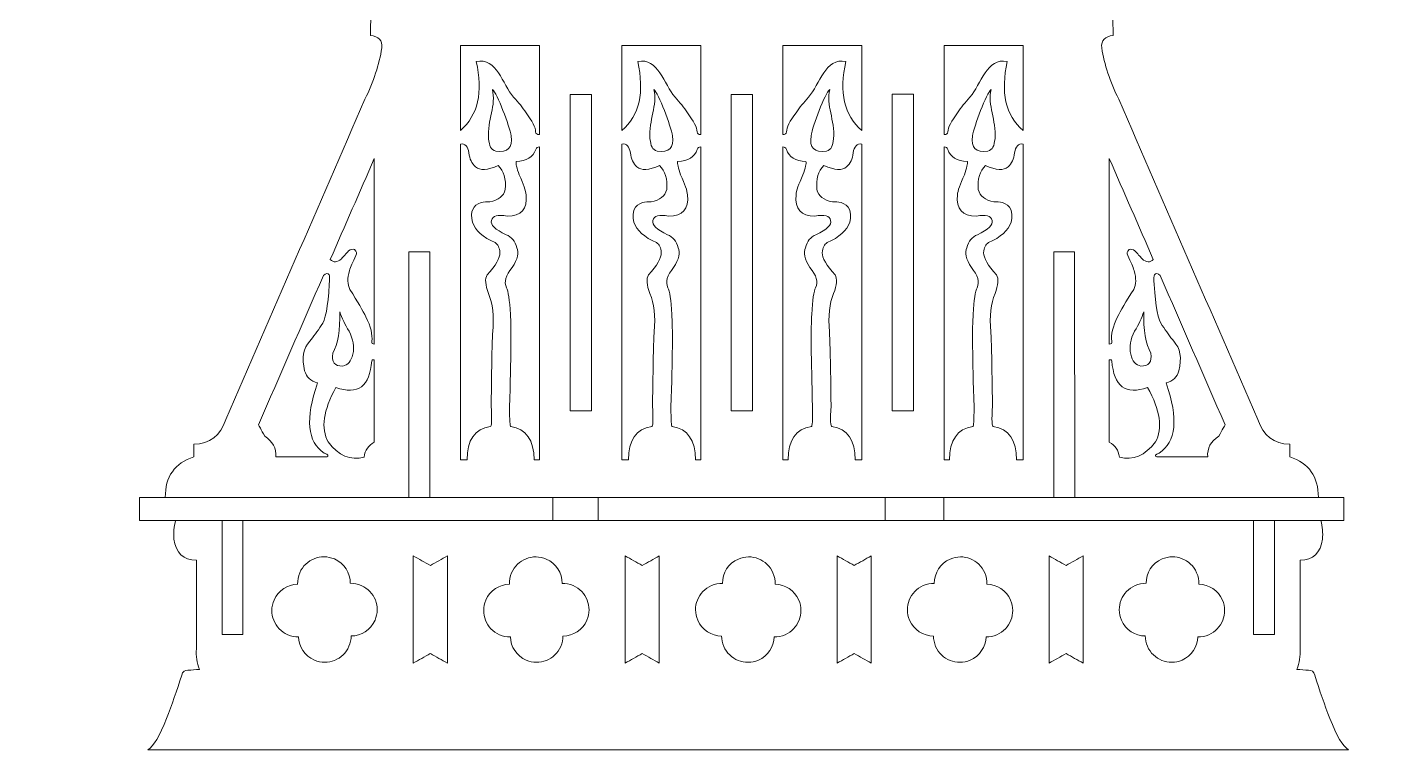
# Model space of a CAD drawing. Header units: inches. Extents: x -28.6 to 20.8, y -14.2 to 28.3.
# Drawn here: x 5.04 to 12.54, y 9.09 to 13.07 of the extents above; entities that cross this region are included whole.
import ezdxf

# ---------------------------------------------------------------- set-up
doc = ezdxf.new("R2010")
doc.units = ezdxf.units.IN
doc.header["$MEASUREMENT"] = 0
doc.layers.add('Layer 1', color=7, linetype='Continuous')

msp = doc.modelspace()

# ---------------------------------------------------------------- linework, layer by layer
at = {"layer": 'Layer 1', "color": 1, "lineweight": 9}
msp.add_lwpolyline([(5.6572, 10.3529), (12.2922, 10.3529), (12.2922, 10.4799), (5.6572, 10.4799), (5.6572, 10.3529)], close=True, dxfattribs=at)
at = {"layer": 'Layer 1', "lineweight": 9}
for points in [[(3.2107, 11.6212), (4.618, 13.1111), (6.0253, 14.6011), (7.4326, 16.0911)], [(14.7501, 11.6172), (13.3429, 13.1072), (11.9356, 14.5971), (10.5283, 16.0871)]]:
    msp.add_open_spline(points, degree=3, dxfattribs=at)
at = {"layer": 'Layer 1', "color": 1, "lineweight": 9}
for points, knots in [([(8.1248, 13.3031), (8.1248, 13.3031), (8.1248, 13.1761), (8.1248, 13.1761), (8.1248, 13.1761), (8.1248, 13.1761), (6.932, 13.1761), (6.932, 13.1761), (6.932, 13.1761), (6.9308, 13.1255), (6.9296, 13.0741), (6.9284, 13.0235), (6.9284, 13.0235), (6.9748, 13.019), (6.9958, 12.9961), (6.9916, 12.955), (6.9916, 12.955), (6.9774, 12.864), (6.9462, 12.7697), (6.8983, 12.6722), (6.8983, 12.6722), (6.6427, 12.0845), (6.3871, 11.4968), (6.1315, 10.9091), (6.1315, 10.9091), (6.1025, 10.8192), (6.044, 10.774), (5.956, 10.7735), (5.956, 10.7735), (5.956, 10.7504), (5.956, 10.7272), (5.956, 10.704), (5.956, 10.704), (5.8504, 10.6691), (5.7978, 10.5944), (5.7983, 10.4799)], [0, 0, 0, 0, 0.111111, 0.111111, 0.111111, 0.111111, 0.222222, 0.222222, 0.222222, 0.222222, 0.333333, 0.333333, 0.333333, 0.333333, 0.444444, 0.444444, 0.444444, 0.444444, 0.555556, 0.555556, 0.555556, 0.555556, 0.666667, 0.666667, 0.666667, 0.666667, 0.777778, 0.777778, 0.777778, 0.777778, 0.888889, 0.888889, 0.888889, 0.888889, 1, 1, 1, 1]), ([(9.8248, 13.3031), (9.8248, 13.3031), (9.8248, 13.1761), (9.8248, 13.1761), (9.8248, 13.1761), (9.8248, 13.1761), (11.0176, 13.1761), (11.0176, 13.1761), (11.0176, 13.1761), (11.0188, 13.1255), (11.02, 13.0741), (11.0211, 13.0235), (11.0211, 13.0235), (10.9748, 13.019), (10.9537, 12.9961), (10.9579, 12.955), (10.9579, 12.955), (10.9722, 12.864), (11.0033, 12.7697), (11.0513, 12.6722), (11.0513, 12.6722), (11.3069, 12.0845), (11.5625, 11.4968), (11.818, 10.9091), (11.818, 10.9091), (11.8471, 10.8192), (11.9056, 10.774), (11.9936, 10.7735), (11.9936, 10.7735), (11.9936, 10.7504), (11.9936, 10.7272), (11.9936, 10.704), (11.9936, 10.704), (12.0992, 10.6691), (12.1517, 10.5944), (12.1513, 10.4799)], [0, 0, 0, 0, 0.111111, 0.111111, 0.111111, 0.111111, 0.222222, 0.222222, 0.222222, 0.222222, 0.333333, 0.333333, 0.333333, 0.333333, 0.444444, 0.444444, 0.444444, 0.444444, 0.555556, 0.555556, 0.555556, 0.555556, 0.666667, 0.666667, 0.666667, 0.666667, 0.777778, 0.777778, 0.777778, 0.777778, 0.888889, 0.888889, 0.888889, 0.888889, 1, 1, 1, 1]), ([(7.4248, 12.4999), (7.4248, 12.4999), (7.4248, 12.9687), (7.4248, 12.9687), (7.4248, 12.9687), (7.4248, 12.9687), (7.8595, 12.9687), (7.8595, 12.9687), (7.8595, 12.9687), (7.8595, 12.9687), (7.8595, 12.4776), (7.8595, 12.4776)], [0, 0, 0, 0, 0.333333, 0.333333, 0.333333, 0.333333, 0.666667, 0.666667, 0.666667, 0.666667, 1, 1, 1, 1]), ([(8.3141, 12.4999), (8.3141, 12.4999), (8.3141, 12.9687), (8.3141, 12.9687), (8.3141, 12.9687), (8.3141, 12.9687), (8.7488, 12.9687), (8.7488, 12.9687), (8.7488, 12.9687), (8.7488, 12.9687), (8.7488, 12.4776), (8.7488, 12.4776)], [0, 0, 0, 0, 0.333333, 0.333333, 0.333333, 0.333333, 0.666667, 0.666667, 0.666667, 0.666667, 1, 1, 1, 1]), ([(9.6355, 12.4999), (9.6355, 12.4999), (9.6355, 12.9687), (9.6355, 12.9687), (9.6355, 12.9687), (9.6355, 12.9687), (9.2008, 12.9687), (9.2008, 12.9687), (9.2008, 12.9687), (9.2008, 12.9687), (9.2008, 12.4776), (9.2008, 12.4776)], [0, 0, 0, 0, 0.333333, 0.333333, 0.333333, 0.333333, 0.666667, 0.666667, 0.666667, 0.666667, 1, 1, 1, 1]), ([(10.5248, 12.4999), (10.5248, 12.4999), (10.5248, 12.9687), (10.5248, 12.9687), (10.5248, 12.9687), (10.5248, 12.9687), (10.0901, 12.9687), (10.0901, 12.9687), (10.0901, 12.9687), (10.0901, 12.9687), (10.0901, 12.4776), (10.0901, 12.4776)], [0, 0, 0, 0, 0.333333, 0.333333, 0.333333, 0.333333, 0.666667, 0.666667, 0.666667, 0.666667, 1, 1, 1, 1]), ([(7.8595, 12.4776), (7.8469, 12.4777), (7.8401, 12.4828), (7.8391, 12.4927), (7.8391, 12.4927), (7.8388, 12.5175), (7.8211, 12.5524), (7.7859, 12.5974), (7.7859, 12.5974), (7.767, 12.6271), (7.7442, 12.6557), (7.7177, 12.6833), (7.7177, 12.6833), (7.6556, 12.7569), (7.6255, 12.9024), (7.5118, 12.8806)], [0, 0, 0, 0, 0.25, 0.25, 0.25, 0.25, 0.5, 0.5, 0.5, 0.5, 0.75, 0.75, 0.75, 0.75, 1, 1, 1, 1]), ([(8.7488, 12.4776), (8.7362, 12.4777), (8.7294, 12.4828), (8.7285, 12.4927), (8.7285, 12.4927), (8.7281, 12.5175), (8.7104, 12.5524), (8.6752, 12.5974), (8.6752, 12.5974), (8.6563, 12.6271), (8.6336, 12.6557), (8.607, 12.6833), (8.607, 12.6833), (8.5449, 12.7569), (8.5148, 12.9024), (8.4011, 12.8806)], [0, 0, 0, 0, 0.25, 0.25, 0.25, 0.25, 0.5, 0.5, 0.5, 0.5, 0.75, 0.75, 0.75, 0.75, 1, 1, 1, 1]), ([(9.2008, 12.4776), (9.2133, 12.4777), (9.2201, 12.4828), (9.2211, 12.4927), (9.2211, 12.4927), (9.2214, 12.5175), (9.2392, 12.5524), (9.2744, 12.5974), (9.2744, 12.5974), (9.2932, 12.6271), (9.316, 12.6557), (9.3426, 12.6833), (9.3426, 12.6833), (9.4046, 12.7569), (9.4347, 12.9024), (9.5484, 12.8806)], [0, 0, 0, 0, 0.25, 0.25, 0.25, 0.25, 0.5, 0.5, 0.5, 0.5, 0.75, 0.75, 0.75, 0.75, 1, 1, 1, 1]), ([(10.0901, 12.4776), (10.1027, 12.4777), (10.1094, 12.4828), (10.1104, 12.4927), (10.1104, 12.4927), (10.1107, 12.5175), (10.1285, 12.5524), (10.1637, 12.5974), (10.1637, 12.5974), (10.1825, 12.6271), (10.2053, 12.6557), (10.2319, 12.6833), (10.2319, 12.6833), (10.2939, 12.7569), (10.3241, 12.9024), (10.4378, 12.8806)], [0, 0, 0, 0, 0.25, 0.25, 0.25, 0.25, 0.5, 0.5, 0.5, 0.5, 0.75, 0.75, 0.75, 0.75, 1, 1, 1, 1]), ([(7.6196, 12.3864), (7.5909, 12.3942), (7.5849, 12.4166), (7.5797, 12.4544), (7.5797, 12.4544), (7.5712, 12.5598), (7.6232, 12.6391), (7.6006, 12.7267), (7.6006, 12.7267), (7.6277, 12.7063), (7.6949, 12.5248), (7.7039, 12.4705), (7.7039, 12.4705), (7.7138, 12.4059), (7.6857, 12.3779), (7.6196, 12.3864)], [0, 0, 0, 0, 0.25, 0.25, 0.25, 0.25, 0.5, 0.5, 0.5, 0.5, 0.75, 0.75, 0.75, 0.75, 1, 1, 1, 1]), ([(8.0881, 10.9561), (8.0881, 10.9561), (8.0296, 10.9561), (8.0296, 10.9561), (8.0296, 10.9561), (8.0296, 10.9561), (8.0296, 12.6991), (8.0296, 12.6991), (8.0296, 12.6991), (8.0296, 12.6991), (8.0881, 12.6991), (8.0881, 12.6991)], [0, 0, 0, 0, 0.333333, 0.333333, 0.333333, 0.333333, 0.666667, 0.666667, 0.666667, 0.666667, 1, 1, 1, 1]), ([(8.0881, 10.9561), (8.0881, 10.9561), (8.1466, 10.9561), (8.1466, 10.9561), (8.1466, 10.9561), (8.1466, 10.9561), (8.1466, 12.6991), (8.1466, 12.6991), (8.1466, 12.6991), (8.1466, 12.6991), (8.0881, 12.6991), (8.0881, 12.6991)], [0, 0, 0, 0, 0.333333, 0.333333, 0.333333, 0.333333, 0.666667, 0.666667, 0.666667, 0.666667, 1, 1, 1, 1]), ([(8.5089, 12.3864), (8.4802, 12.3942), (8.4742, 12.4166), (8.469, 12.4544), (8.469, 12.4544), (8.4605, 12.5598), (8.5125, 12.6391), (8.4899, 12.7267), (8.4899, 12.7267), (8.517, 12.7063), (8.5842, 12.5248), (8.5932, 12.4705), (8.5932, 12.4705), (8.6031, 12.4059), (8.575, 12.3779), (8.5089, 12.3864)], [0, 0, 0, 0, 0.25, 0.25, 0.25, 0.25, 0.5, 0.5, 0.5, 0.5, 0.75, 0.75, 0.75, 0.75, 1, 1, 1, 1]), ([(8.9748, 10.9561), (8.9748, 10.9561), (8.9163, 10.9561), (8.9163, 10.9561), (8.9163, 10.9561), (8.9163, 10.9561), (8.9163, 12.6991), (8.9163, 12.6991), (8.9163, 12.6991), (8.9163, 12.6991), (8.9748, 12.6991), (8.9748, 12.6991)], [0, 0, 0, 0, 0.333333, 0.333333, 0.333333, 0.333333, 0.666667, 0.666667, 0.666667, 0.666667, 1, 1, 1, 1]), ([(8.9748, 10.9561), (8.9748, 10.9561), (9.0333, 10.9561), (9.0333, 10.9561), (9.0333, 10.9561), (9.0333, 10.9561), (9.0333, 12.6991), (9.0333, 12.6991), (9.0333, 12.6991), (9.0333, 12.6991), (8.9748, 12.6991), (8.9748, 12.6991)], [0, 0, 0, 0, 0.333333, 0.333333, 0.333333, 0.333333, 0.666667, 0.666667, 0.666667, 0.666667, 1, 1, 1, 1]), ([(9.4406, 12.3864), (9.4693, 12.3942), (9.4754, 12.4166), (9.4806, 12.4544), (9.4806, 12.4544), (9.4891, 12.5598), (9.437, 12.6391), (9.4597, 12.7267), (9.4597, 12.7267), (9.4325, 12.7063), (9.3654, 12.5248), (9.3564, 12.4705), (9.3564, 12.4705), (9.3464, 12.4059), (9.3745, 12.3779), (9.4406, 12.3864)], [0, 0, 0, 0, 0.25, 0.25, 0.25, 0.25, 0.5, 0.5, 0.5, 0.5, 0.75, 0.75, 0.75, 0.75, 1, 1, 1, 1]), ([(9.8615, 10.9569), (9.8615, 10.9569), (9.803, 10.9569), (9.803, 10.9569), (9.803, 10.9569), (9.803, 10.9569), (9.803, 12.6999), (9.803, 12.6999), (9.803, 12.6999), (9.803, 12.6999), (9.8615, 12.6999), (9.8615, 12.6999)], [0, 0, 0, 0, 0.333333, 0.333333, 0.333333, 0.333333, 0.666667, 0.666667, 0.666667, 0.666667, 1, 1, 1, 1]), ([(9.8615, 10.9569), (9.8615, 10.9569), (9.92, 10.9569), (9.92, 10.9569), (9.92, 10.9569), (9.92, 10.9569), (9.92, 12.6999), (9.92, 12.6999), (9.92, 12.6999), (9.92, 12.6999), (9.8615, 12.6999), (9.8615, 12.6999)], [0, 0, 0, 0, 0.333333, 0.333333, 0.333333, 0.333333, 0.666667, 0.666667, 0.666667, 0.666667, 1, 1, 1, 1]), ([(10.3299, 12.3864), (10.3586, 12.3942), (10.3647, 12.4166), (10.3699, 12.4544), (10.3699, 12.4544), (10.3784, 12.5598), (10.3263, 12.6391), (10.349, 12.7267), (10.349, 12.7267), (10.3218, 12.7063), (10.2547, 12.5248), (10.2457, 12.4705), (10.2457, 12.4705), (10.2357, 12.4059), (10.2638, 12.3779), (10.3299, 12.3864)], [0, 0, 0, 0, 0.25, 0.25, 0.25, 0.25, 0.5, 0.5, 0.5, 0.5, 0.75, 0.75, 0.75, 0.75, 1, 1, 1, 1]), ([(7.5891, 10.8714), (7.5966, 10.8675), (7.5982, 10.9053), (7.594, 10.9849), (7.594, 10.9849), (7.5963, 11.2106), (7.5992, 11.3464), (7.6027, 11.392), (7.6027, 11.392), (7.6105, 11.4785), (7.6027, 11.5486), (7.5794, 11.6024), (7.5794, 11.6024), (7.5612, 11.6504), (7.5587, 11.6847), (7.5716, 11.7052), (7.5716, 11.7052), (7.6194, 11.7584), (7.6429, 11.7992), (7.6421, 11.8276), (7.6421, 11.8276), (7.64, 11.8546), (7.6311, 11.8732), (7.6154, 11.8833), (7.6154, 11.8833), (7.548, 11.9124), (7.5065, 11.9499), (7.4909, 11.9959), (7.4909, 11.9959), (7.4776, 12.0539), (7.4935, 12.0898), (7.5386, 12.1035), (7.5386, 12.1035), (7.5538, 12.1071), (7.5697, 12.1088), (7.5862, 12.1084), (7.5862, 12.1084), (7.6342, 12.1163), (7.6627, 12.1384), (7.6718, 12.175), (7.6718, 12.175), (7.677, 12.234), (7.664, 12.2781), (7.6329, 12.3071), (7.6329, 12.3071), (7.5738, 12.2813), (7.5321, 12.279), (7.5079, 12.3001), (7.5079, 12.3001), (7.4871, 12.318), (7.475, 12.3437), (7.4716, 12.3772), (7.4716, 12.3772), (7.4666, 12.4129), (7.4509, 12.4291), (7.4248, 12.4259)], [0, 0, 0, 0, 0.071429, 0.071429, 0.071429, 0.071429, 0.142857, 0.142857, 0.142857, 0.142857, 0.214286, 0.214286, 0.214286, 0.214286, 0.285714, 0.285714, 0.285714, 0.285714, 0.357143, 0.357143, 0.357143, 0.357143, 0.428571, 0.428571, 0.428571, 0.428571, 0.5, 0.5, 0.5, 0.5, 0.571429, 0.571429, 0.571429, 0.571429, 0.642857, 0.642857, 0.642857, 0.642857, 0.714286, 0.714286, 0.714286, 0.714286, 0.785714, 0.785714, 0.785714, 0.785714, 0.857143, 0.857143, 0.857143, 0.857143, 0.928571, 0.928571, 0.928571, 0.928571, 1, 1, 1, 1]), ([(7.4608, 10.6865), (7.4608, 10.6865), (7.4248, 10.6865), (7.4248, 10.6865), (7.4248, 10.6865), (7.4248, 10.6865), (7.4248, 12.4259), (7.4248, 12.4259)], [0, 0, 0, 0, 0.5, 0.5, 0.5, 0.5, 1, 1, 1, 1]), ([(7.7, 11.4879), (7.6956, 11.5675), (7.6884, 11.6165), (7.6786, 11.6347), (7.6786, 11.6347), (7.6631, 11.6659), (7.6743, 11.7023), (7.7097, 11.7453), (7.7097, 11.7453), (7.7397, 11.7924), (7.7487, 11.828), (7.7345, 11.8549), (7.7345, 11.8549), (7.7261, 11.8911), (7.7064, 11.9155), (7.6766, 11.9264), (7.6766, 11.9264), (7.6154, 11.9551), (7.5885, 11.9812), (7.5959, 12.0047), (7.5959, 12.0047), (7.6008, 12.0321), (7.6296, 12.0399), (7.6825, 12.0282), (7.6825, 12.0282), (7.7593, 12.0279), (7.794, 12.0673), (7.7865, 12.1466), (7.7865, 12.1466), (7.7849, 12.1675), (7.7723, 12.204), (7.7486, 12.2562), (7.7486, 12.2562), (7.7347, 12.2941), (7.7292, 12.3188), (7.7321, 12.3306), (7.7321, 12.3306), (7.7894, 12.3309), (7.8254, 12.3528), (7.84, 12.3962), (7.84, 12.3962), (7.8434, 12.4057), (7.8499, 12.4103), (7.8595, 12.4102)], [0, 0, 0, 0, 0.090909, 0.090909, 0.090909, 0.090909, 0.181818, 0.181818, 0.181818, 0.181818, 0.272727, 0.272727, 0.272727, 0.272727, 0.363636, 0.363636, 0.363636, 0.363636, 0.454545, 0.454545, 0.454545, 0.454545, 0.545455, 0.545455, 0.545455, 0.545455, 0.636364, 0.636364, 0.636364, 0.636364, 0.727273, 0.727273, 0.727273, 0.727273, 0.818182, 0.818182, 0.818182, 0.818182, 0.909091, 0.909091, 0.909091, 0.909091, 1, 1, 1, 1]), ([(7.8595, 12.4102), (7.8595, 12.4102), (7.8595, 10.6865), (7.8595, 10.6865), (7.8595, 10.6865), (7.8595, 10.6865), (7.8303, 10.6865), (7.8303, 10.6865)], [0, 0, 0, 0, 0.5, 0.5, 0.5, 0.5, 1, 1, 1, 1]), ([(8.4784, 10.8714), (8.4859, 10.8675), (8.4875, 10.9053), (8.4833, 10.9849), (8.4833, 10.9849), (8.4856, 11.2106), (8.4885, 11.3464), (8.492, 11.392), (8.492, 11.392), (8.4998, 11.4785), (8.492, 11.5486), (8.4687, 11.6024), (8.4687, 11.6024), (8.4506, 11.6504), (8.448, 11.6847), (8.4609, 11.7052), (8.4609, 11.7052), (8.5087, 11.7584), (8.5322, 11.7992), (8.5314, 11.8276), (8.5314, 11.8276), (8.5293, 11.8546), (8.5204, 11.8732), (8.5047, 11.8833), (8.5047, 11.8833), (8.4373, 11.9124), (8.3958, 11.9499), (8.3802, 11.9959), (8.3802, 11.9959), (8.3669, 12.0539), (8.3828, 12.0898), (8.4279, 12.1035), (8.4279, 12.1035), (8.4431, 12.1071), (8.459, 12.1088), (8.4755, 12.1084), (8.4755, 12.1084), (8.5235, 12.1163), (8.552, 12.1384), (8.5611, 12.175), (8.5611, 12.175), (8.5663, 12.234), (8.5533, 12.2781), (8.5222, 12.3071), (8.5222, 12.3071), (8.4631, 12.2813), (8.4214, 12.279), (8.3972, 12.3001), (8.3972, 12.3001), (8.3764, 12.318), (8.3643, 12.3437), (8.3609, 12.3772), (8.3609, 12.3772), (8.3559, 12.4129), (8.3403, 12.4291), (8.3141, 12.4259)], [0, 0, 0, 0, 0.071429, 0.071429, 0.071429, 0.071429, 0.142857, 0.142857, 0.142857, 0.142857, 0.214286, 0.214286, 0.214286, 0.214286, 0.285714, 0.285714, 0.285714, 0.285714, 0.357143, 0.357143, 0.357143, 0.357143, 0.428571, 0.428571, 0.428571, 0.428571, 0.5, 0.5, 0.5, 0.5, 0.571429, 0.571429, 0.571429, 0.571429, 0.642857, 0.642857, 0.642857, 0.642857, 0.714286, 0.714286, 0.714286, 0.714286, 0.785714, 0.785714, 0.785714, 0.785714, 0.857143, 0.857143, 0.857143, 0.857143, 0.928571, 0.928571, 0.928571, 0.928571, 1, 1, 1, 1]), ([(8.3501, 10.6865), (8.3501, 10.6865), (8.3141, 10.6865), (8.3141, 10.6865), (8.3141, 10.6865), (8.3141, 10.6865), (8.3141, 12.4259), (8.3141, 12.4259)], [0, 0, 0, 0, 0.5, 0.5, 0.5, 0.5, 1, 1, 1, 1]), ([(8.5893, 11.4879), (8.5849, 11.5675), (8.5777, 11.6165), (8.5679, 11.6347), (8.5679, 11.6347), (8.5524, 11.6659), (8.5636, 11.7023), (8.599, 11.7453), (8.599, 11.7453), (8.629, 11.7924), (8.638, 11.828), (8.6238, 11.8549), (8.6238, 11.8549), (8.6154, 11.8911), (8.5957, 11.9155), (8.5659, 11.9264), (8.5659, 11.9264), (8.5047, 11.9551), (8.4778, 11.9812), (8.4852, 12.0047), (8.4852, 12.0047), (8.4901, 12.0321), (8.519, 12.0399), (8.5718, 12.0282), (8.5718, 12.0282), (8.6486, 12.0279), (8.6833, 12.0673), (8.6758, 12.1466), (8.6758, 12.1466), (8.6742, 12.1675), (8.6616, 12.204), (8.6379, 12.2562), (8.6379, 12.2562), (8.624, 12.2941), (8.6185, 12.3188), (8.6214, 12.3306), (8.6214, 12.3306), (8.6788, 12.3309), (8.7147, 12.3528), (8.7293, 12.3962), (8.7293, 12.3962), (8.7327, 12.4057), (8.7392, 12.4103), (8.7488, 12.4102)], [0, 0, 0, 0, 0.090909, 0.090909, 0.090909, 0.090909, 0.181818, 0.181818, 0.181818, 0.181818, 0.272727, 0.272727, 0.272727, 0.272727, 0.363636, 0.363636, 0.363636, 0.363636, 0.454545, 0.454545, 0.454545, 0.454545, 0.545455, 0.545455, 0.545455, 0.545455, 0.636364, 0.636364, 0.636364, 0.636364, 0.727273, 0.727273, 0.727273, 0.727273, 0.818182, 0.818182, 0.818182, 0.818182, 0.909091, 0.909091, 0.909091, 0.909091, 1, 1, 1, 1]), ([(8.7488, 12.4102), (8.7488, 12.4102), (8.7488, 10.6865), (8.7488, 10.6865), (8.7488, 10.6865), (8.7488, 10.6865), (8.7196, 10.6865), (8.7196, 10.6865)], [0, 0, 0, 0, 0.5, 0.5, 0.5, 0.5, 1, 1, 1, 1]), ([(9.3603, 11.4879), (9.3646, 11.5675), (9.3718, 11.6165), (9.3817, 11.6347), (9.3817, 11.6347), (9.3972, 11.6659), (9.3859, 11.7023), (9.3505, 11.7453), (9.3505, 11.7453), (9.3206, 11.7924), (9.3115, 11.828), (9.3257, 11.8549), (9.3257, 11.8549), (9.3341, 11.8911), (9.3538, 11.9155), (9.3836, 11.9264), (9.3836, 11.9264), (9.4449, 11.9551), (9.4718, 11.9812), (9.4643, 12.0047), (9.4643, 12.0047), (9.4594, 12.0321), (9.4306, 12.0399), (9.3778, 12.0282), (9.3778, 12.0282), (9.3009, 12.0279), (9.2663, 12.0673), (9.2737, 12.1466), (9.2737, 12.1466), (9.2753, 12.1675), (9.288, 12.204), (9.3116, 12.2562), (9.3116, 12.2562), (9.3256, 12.2941), (9.3311, 12.3188), (9.3282, 12.3306), (9.3282, 12.3306), (9.2708, 12.3309), (9.2348, 12.3528), (9.2202, 12.3962), (9.2202, 12.3962), (9.2168, 12.4057), (9.2104, 12.4103), (9.2008, 12.4102)], [0, 0, 0, 0, 0.090909, 0.090909, 0.090909, 0.090909, 0.181818, 0.181818, 0.181818, 0.181818, 0.272727, 0.272727, 0.272727, 0.272727, 0.363636, 0.363636, 0.363636, 0.363636, 0.454545, 0.454545, 0.454545, 0.454545, 0.545455, 0.545455, 0.545455, 0.545455, 0.636364, 0.636364, 0.636364, 0.636364, 0.727273, 0.727273, 0.727273, 0.727273, 0.818182, 0.818182, 0.818182, 0.818182, 0.909091, 0.909091, 0.909091, 0.909091, 1, 1, 1, 1]), ([(9.2008, 12.4102), (9.2008, 12.4102), (9.2008, 10.6865), (9.2008, 10.6865), (9.2008, 10.6865), (9.2008, 10.6865), (9.23, 10.6865), (9.23, 10.6865)], [0, 0, 0, 0, 0.5, 0.5, 0.5, 0.5, 1, 1, 1, 1]), ([(9.4711, 10.8714), (9.4637, 10.8675), (9.462, 10.9053), (9.4663, 10.9849), (9.4663, 10.9849), (9.464, 11.2106), (9.4611, 11.3464), (9.4575, 11.392), (9.4575, 11.392), (9.4497, 11.4785), (9.4575, 11.5486), (9.4808, 11.6024), (9.4808, 11.6024), (9.499, 11.6504), (9.5016, 11.6847), (9.4886, 11.7052), (9.4886, 11.7052), (9.4408, 11.7584), (9.4173, 11.7992), (9.4181, 11.8276), (9.4181, 11.8276), (9.4202, 11.8546), (9.4291, 11.8732), (9.4449, 11.8833), (9.4449, 11.8833), (9.5123, 11.9124), (9.5538, 11.9499), (9.5693, 11.9959), (9.5693, 11.9959), (9.5826, 12.0539), (9.5667, 12.0898), (9.5217, 12.1035), (9.5217, 12.1035), (9.5064, 12.1071), (9.4906, 12.1088), (9.474, 12.1084), (9.474, 12.1084), (9.4261, 12.1163), (9.3975, 12.1384), (9.3885, 12.175), (9.3885, 12.175), (9.3833, 12.234), (9.3962, 12.2781), (9.4274, 12.3071), (9.4274, 12.3071), (9.4865, 12.2813), (9.5281, 12.279), (9.5523, 12.3001), (9.5523, 12.3001), (9.5731, 12.318), (9.5852, 12.3437), (9.5886, 12.3772), (9.5886, 12.3772), (9.5937, 12.4129), (9.6093, 12.4291), (9.6355, 12.4259)], [0, 0, 0, 0, 0.071429, 0.071429, 0.071429, 0.071429, 0.142857, 0.142857, 0.142857, 0.142857, 0.214286, 0.214286, 0.214286, 0.214286, 0.285714, 0.285714, 0.285714, 0.285714, 0.357143, 0.357143, 0.357143, 0.357143, 0.428571, 0.428571, 0.428571, 0.428571, 0.5, 0.5, 0.5, 0.5, 0.571429, 0.571429, 0.571429, 0.571429, 0.642857, 0.642857, 0.642857, 0.642857, 0.714286, 0.714286, 0.714286, 0.714286, 0.785714, 0.785714, 0.785714, 0.785714, 0.857143, 0.857143, 0.857143, 0.857143, 0.928571, 0.928571, 0.928571, 0.928571, 1, 1, 1, 1]), ([(9.5995, 10.6865), (9.5995, 10.6865), (9.6355, 10.6865), (9.6355, 10.6865), (9.6355, 10.6865), (9.6355, 10.6865), (9.6355, 12.4259), (9.6355, 12.4259)], [0, 0, 0, 0, 0.5, 0.5, 0.5, 0.5, 1, 1, 1, 1]), ([(10.2496, 11.4879), (10.2539, 11.5675), (10.2611, 11.6165), (10.271, 11.6347), (10.271, 11.6347), (10.2865, 11.6659), (10.2753, 11.7023), (10.2398, 11.7453), (10.2398, 11.7453), (10.2099, 11.7924), (10.2009, 11.828), (10.215, 11.8549), (10.215, 11.8549), (10.2234, 11.8911), (10.2432, 11.9155), (10.2729, 11.9264), (10.2729, 11.9264), (10.3342, 11.9551), (10.3611, 11.9812), (10.3536, 12.0047), (10.3536, 12.0047), (10.3488, 12.0321), (10.3199, 12.0399), (10.2671, 12.0282), (10.2671, 12.0282), (10.1903, 12.0279), (10.1556, 12.0673), (10.163, 12.1466), (10.163, 12.1466), (10.1646, 12.1675), (10.1773, 12.204), (10.201, 12.2562), (10.201, 12.2562), (10.2149, 12.2941), (10.2204, 12.3188), (10.2175, 12.3306), (10.2175, 12.3306), (10.1601, 12.3309), (10.1241, 12.3528), (10.1095, 12.3962), (10.1095, 12.3962), (10.1061, 12.4057), (10.0997, 12.4103), (10.0901, 12.4102)], [0, 0, 0, 0, 0.090909, 0.090909, 0.090909, 0.090909, 0.181818, 0.181818, 0.181818, 0.181818, 0.272727, 0.272727, 0.272727, 0.272727, 0.363636, 0.363636, 0.363636, 0.363636, 0.454545, 0.454545, 0.454545, 0.454545, 0.545455, 0.545455, 0.545455, 0.545455, 0.636364, 0.636364, 0.636364, 0.636364, 0.727273, 0.727273, 0.727273, 0.727273, 0.818182, 0.818182, 0.818182, 0.818182, 0.909091, 0.909091, 0.909091, 0.909091, 1, 1, 1, 1]), ([(10.0901, 12.4102), (10.0901, 12.4102), (10.0901, 10.6865), (10.0901, 10.6865), (10.0901, 10.6865), (10.0901, 10.6865), (10.1193, 10.6865), (10.1193, 10.6865)], [0, 0, 0, 0, 0.5, 0.5, 0.5, 0.5, 1, 1, 1, 1]), ([(10.3604, 10.8714), (10.353, 10.8675), (10.3514, 10.9053), (10.3556, 10.9849), (10.3556, 10.9849), (10.3533, 11.2106), (10.3504, 11.3464), (10.3468, 11.392), (10.3468, 11.392), (10.339, 11.4785), (10.3468, 11.5486), (10.3702, 11.6024), (10.3702, 11.6024), (10.3883, 11.6504), (10.3909, 11.6847), (10.3779, 11.7052), (10.3779, 11.7052), (10.3301, 11.7584), (10.3066, 11.7992), (10.3074, 11.8276), (10.3074, 11.8276), (10.3095, 11.8546), (10.3185, 11.8732), (10.3342, 11.8833), (10.3342, 11.8833), (10.4016, 11.9124), (10.4431, 11.9499), (10.4586, 11.9959), (10.4586, 11.9959), (10.4719, 12.0539), (10.456, 12.0898), (10.411, 12.1035), (10.411, 12.1035), (10.3958, 12.1071), (10.3799, 12.1088), (10.3633, 12.1084), (10.3633, 12.1084), (10.3154, 12.1163), (10.2869, 12.1384), (10.2778, 12.175), (10.2778, 12.175), (10.2726, 12.234), (10.2856, 12.2781), (10.3167, 12.3071), (10.3167, 12.3071), (10.3758, 12.2813), (10.4174, 12.279), (10.4416, 12.3001), (10.4416, 12.3001), (10.4624, 12.318), (10.4746, 12.3437), (10.4779, 12.3772), (10.4779, 12.3772), (10.483, 12.4129), (10.4986, 12.4291), (10.5248, 12.4259)], [0, 0, 0, 0, 0.071429, 0.071429, 0.071429, 0.071429, 0.142857, 0.142857, 0.142857, 0.142857, 0.214286, 0.214286, 0.214286, 0.214286, 0.285714, 0.285714, 0.285714, 0.285714, 0.357143, 0.357143, 0.357143, 0.357143, 0.428571, 0.428571, 0.428571, 0.428571, 0.5, 0.5, 0.5, 0.5, 0.571429, 0.571429, 0.571429, 0.571429, 0.642857, 0.642857, 0.642857, 0.642857, 0.714286, 0.714286, 0.714286, 0.714286, 0.785714, 0.785714, 0.785714, 0.785714, 0.857143, 0.857143, 0.857143, 0.857143, 0.928571, 0.928571, 0.928571, 0.928571, 1, 1, 1, 1]), ([(10.4888, 10.6865), (10.4888, 10.6865), (10.5248, 10.6865), (10.5248, 10.6865), (10.5248, 10.6865), (10.5248, 10.6865), (10.5248, 12.4259), (10.5248, 12.4259)], [0, 0, 0, 0, 0.5, 0.5, 0.5, 0.5, 1, 1, 1, 1]), ([(6.95, 11.3236), (6.939, 11.3246), (6.9345, 11.33), (6.9367, 11.34), (6.9367, 11.34), (6.9412, 11.3759), (6.9303, 11.4206), (6.9041, 11.4742), (6.9041, 11.4742), (6.8879, 11.5069), (6.8583, 11.5575), (6.8155, 11.6258), (6.8155, 11.6258), (6.8015, 11.6523), (6.8007, 11.6869), (6.8131, 11.7296), (6.8131, 11.7296), (6.8194, 11.7488), (6.8312, 11.7764), (6.8485, 11.8125), (6.8485, 11.8125), (6.8556, 11.8232), (6.853, 11.8339), (6.8407, 11.8446), (6.8407, 11.8446), (6.8314, 11.8489), (6.8207, 11.8466), (6.8088, 11.8378), (6.8088, 11.8378), (6.7949, 11.8219), (6.7816, 11.8073), (6.769, 11.794), (6.769, 11.794), (6.7462, 11.7739), (6.7258, 11.7725), (6.7077, 11.7897)], [0, 0, 0, 0, 0.111111, 0.111111, 0.111111, 0.111111, 0.222222, 0.222222, 0.222222, 0.222222, 0.333333, 0.333333, 0.333333, 0.333333, 0.444444, 0.444444, 0.444444, 0.444444, 0.555556, 0.555556, 0.555556, 0.555556, 0.666667, 0.666667, 0.666667, 0.666667, 0.777778, 0.777778, 0.777778, 0.777778, 0.888889, 0.888889, 0.888889, 0.888889, 1, 1, 1, 1]), ([(7.2556, 10.4798), (7.2556, 10.4798), (7.2557, 11.8318), (7.2557, 11.8318), (7.2557, 11.8318), (7.2557, 11.8318), (7.1408, 11.8318), (7.1408, 11.8318), (7.1408, 11.8318), (7.1408, 11.8318), (7.1407, 10.4798), (7.1407, 10.4798)], [0, 0, 0, 0, 0.333333, 0.333333, 0.333333, 0.333333, 0.666667, 0.666667, 0.666667, 0.666667, 1, 1, 1, 1]), ([(10.8091, 10.4796), (10.8091, 10.4796), (10.8087, 11.8316), (10.8087, 11.8316), (10.8087, 11.8316), (10.8087, 11.8316), (10.6941, 11.8316), (10.6941, 11.8316), (10.6941, 11.8316), (10.6941, 11.8316), (10.6944, 10.4796), (10.6944, 10.4796)], [0, 0, 0, 0, 0.333333, 0.333333, 0.333333, 0.333333, 0.666667, 0.666667, 0.666667, 0.666667, 1, 1, 1, 1]), ([(10.9996, 11.3236), (11.0106, 11.3246), (11.015, 11.33), (11.0128, 11.34), (11.0128, 11.34), (11.0083, 11.3759), (11.0192, 11.4206), (11.0455, 11.4742), (11.0455, 11.4742), (11.0617, 11.5069), (11.0912, 11.5575), (11.134, 11.6258), (11.134, 11.6258), (11.1481, 11.6523), (11.1489, 11.6869), (11.1364, 11.7296), (11.1364, 11.7296), (11.1301, 11.7488), (11.1184, 11.7764), (11.1011, 11.8125), (11.1011, 11.8125), (11.094, 11.8232), (11.0966, 11.8339), (11.1088, 11.8446), (11.1088, 11.8446), (11.1182, 11.8489), (11.1289, 11.8466), (11.1408, 11.8378), (11.1408, 11.8378), (11.1547, 11.8219), (11.1679, 11.8073), (11.1805, 11.794), (11.1805, 11.794), (11.2033, 11.7739), (11.2238, 11.7725), (11.2418, 11.7897)], [0, 0, 0, 0, 0.111111, 0.111111, 0.111111, 0.111111, 0.222222, 0.222222, 0.222222, 0.222222, 0.333333, 0.333333, 0.333333, 0.333333, 0.444444, 0.444444, 0.444444, 0.444444, 0.555556, 0.555556, 0.555556, 0.555556, 0.666667, 0.666667, 0.666667, 0.666667, 0.777778, 0.777778, 0.777778, 0.777778, 0.888889, 0.888889, 0.888889, 0.888889, 1, 1, 1, 1]), ([(6.6697, 11.7022), (6.6832, 11.7153), (6.6937, 11.7167), (6.7013, 11.7062), (6.7013, 11.7062), (6.7048, 11.7022), (6.7051, 11.6841), (6.7022, 11.6521), (6.7022, 11.6521), (6.695, 11.5295), (6.6803, 11.4546), (6.6582, 11.4275), (6.6582, 11.4275), (6.636, 11.3937), (6.6149, 11.3644), (6.5947, 11.3397), (6.5947, 11.3397), (6.5591, 11.3021), (6.5495, 11.2481), (6.5661, 11.1779), (6.5661, 11.1779), (6.5754, 11.1432), (6.5991, 11.1208), (6.6373, 11.1107), (6.6373, 11.1107), (6.5683, 10.9138), (6.5807, 10.7851), (6.6746, 10.7246), (6.6746, 10.7246), (6.6972, 10.7152), (6.7017, 10.7082), (6.6881, 10.7037)], [0, 0, 0, 0, 0.125, 0.125, 0.125, 0.125, 0.25, 0.25, 0.25, 0.25, 0.375, 0.375, 0.375, 0.375, 0.5, 0.5, 0.5, 0.5, 0.625, 0.625, 0.625, 0.625, 0.75, 0.75, 0.75, 0.75, 0.875, 0.875, 0.875, 0.875, 1, 1, 1, 1]), ([(11.2799, 11.7022), (11.2664, 11.7153), (11.2559, 11.7167), (11.2483, 11.7062), (11.2483, 11.7062), (11.2447, 11.7022), (11.2444, 11.6841), (11.2473, 11.6521), (11.2473, 11.6521), (11.2546, 11.5295), (11.2693, 11.4546), (11.2914, 11.4275), (11.2914, 11.4275), (11.3135, 11.3937), (11.3347, 11.3644), (11.3548, 11.3397), (11.3548, 11.3397), (11.3905, 11.3021), (11.4, 11.2481), (11.3834, 11.1779), (11.3834, 11.1779), (11.3742, 11.1432), (11.3505, 11.1208), (11.3122, 11.1107), (11.3122, 11.1107), (11.3813, 10.9138), (11.3688, 10.7851), (11.2749, 10.7246), (11.2749, 10.7246), (11.2524, 10.7152), (11.2479, 10.7082), (11.2614, 10.7037)], [0, 0, 0, 0, 0.125, 0.125, 0.125, 0.125, 0.25, 0.25, 0.25, 0.25, 0.375, 0.375, 0.375, 0.375, 0.5, 0.5, 0.5, 0.5, 0.625, 0.625, 0.625, 0.625, 0.75, 0.75, 0.75, 0.75, 0.875, 0.875, 0.875, 0.875, 1, 1, 1, 1]), ([(6.7597, 11.5026), (6.7714, 11.4674), (6.7885, 11.4317), (6.811, 11.3951), (6.811, 11.3951), (6.8341, 11.3515), (6.8411, 11.3095), (6.832, 11.269), (6.832, 11.269), (6.8227, 11.2294), (6.804, 11.2074), (6.776, 11.2033), (6.776, 11.2033), (6.7329, 11.2022), (6.7134, 11.2258), (6.7212, 11.2737), (6.7212, 11.2737), (6.7497, 11.3261), (6.7628, 11.4019), (6.7597, 11.5026)], [0, 0, 0, 0, 0.2, 0.2, 0.2, 0.2, 0.4, 0.4, 0.4, 0.4, 0.6, 0.6, 0.6, 0.6, 0.8, 0.8, 0.8, 0.8, 1, 1, 1, 1]), ([(7.7019, 10.8714), (7.6973, 10.8693), (7.6951, 10.9043), (7.6953, 10.9765), (7.6953, 10.9765), (7.7039, 11.2504), (7.7054, 11.4209), (7.7, 11.4879)], [0, 0, 0, 0, 0.5, 0.5, 0.5, 0.5, 1, 1, 1, 1]), ([(8.5912, 10.8714), (8.5866, 10.8693), (8.5844, 10.9043), (8.5846, 10.9765), (8.5846, 10.9765), (8.5932, 11.2504), (8.5947, 11.4209), (8.5893, 11.4879)], [0, 0, 0, 0, 0.5, 0.5, 0.5, 0.5, 1, 1, 1, 1]), ([(9.3583, 10.8714), (9.363, 10.8693), (9.3652, 10.9043), (9.3649, 10.9765), (9.3649, 10.9765), (9.3564, 11.2504), (9.3548, 11.4209), (9.3603, 11.4879)], [0, 0, 0, 0, 0.5, 0.5, 0.5, 0.5, 1, 1, 1, 1]), ([(10.2476, 10.8714), (10.2523, 10.8693), (10.2545, 10.9043), (10.2542, 10.9765), (10.2542, 10.9765), (10.2457, 11.2504), (10.2441, 11.4209), (10.2496, 11.4879)], [0, 0, 0, 0, 0.5, 0.5, 0.5, 0.5, 1, 1, 1, 1]), ([(11.1898, 11.5026), (11.1781, 11.4674), (11.1611, 11.4317), (11.1385, 11.3951), (11.1385, 11.3951), (11.1154, 11.3515), (11.1084, 11.3095), (11.1175, 11.269), (11.1175, 11.269), (11.1269, 11.2294), (11.1455, 11.2074), (11.1735, 11.2033), (11.1735, 11.2033), (11.2167, 11.2022), (11.2362, 11.2258), (11.2284, 11.2737), (11.2284, 11.2737), (11.1999, 11.3261), (11.1867, 11.4019), (11.1898, 11.5026)], [0, 0, 0, 0, 0.2, 0.2, 0.2, 0.2, 0.4, 0.4, 0.4, 0.4, 0.6, 0.6, 0.6, 0.6, 0.8, 0.8, 0.8, 0.8, 1, 1, 1, 1]), ([(6.95, 10.7839), (6.9177, 10.7673), (6.8992, 10.7401), (6.8944, 10.7021), (6.8944, 10.7021), (6.8192, 10.6822), (6.753, 10.7099), (6.696, 10.7853), (6.696, 10.7853), (6.6545, 10.86), (6.6688, 10.9601), (6.7388, 11.0857), (6.7388, 11.0857), (6.8597, 11.042), (6.9255, 11.091), (6.9362, 11.2325), (6.9362, 11.2325), (6.9371, 11.2371), (6.9417, 11.2389), (6.95, 11.2378)], [0, 0, 0, 0, 0.2, 0.2, 0.2, 0.2, 0.4, 0.4, 0.4, 0.4, 0.6, 0.6, 0.6, 0.6, 0.8, 0.8, 0.8, 0.8, 1, 1, 1, 1]), ([(10.9996, 10.7839), (11.0318, 10.7673), (11.0504, 10.7401), (11.0552, 10.7021), (11.0552, 10.7021), (11.1304, 10.6822), (11.1965, 10.7099), (11.2536, 10.7853), (11.2536, 10.7853), (11.295, 10.86), (11.2808, 10.9601), (11.2108, 11.0857), (11.2108, 11.0857), (11.0899, 11.042), (11.0241, 11.091), (11.0134, 11.2325), (11.0134, 11.2325), (11.0124, 11.2371), (11.0078, 11.2389), (10.9996, 11.2378)], [0, 0, 0, 0, 0.2, 0.2, 0.2, 0.2, 0.4, 0.4, 0.4, 0.4, 0.6, 0.6, 0.6, 0.6, 0.8, 0.8, 0.8, 0.8, 1, 1, 1, 1]), ([(6.4079, 10.7037), (6.4115, 10.751), (6.391, 10.7889), (6.3463, 10.8173), (6.3463, 10.8173), (6.3262, 10.8544), (6.3147, 10.8751), (6.3119, 10.8794)], [0, 0, 0, 0, 0.5, 0.5, 0.5, 0.5, 1, 1, 1, 1]), ([(11.5416, 10.7037), (11.538, 10.751), (11.5586, 10.7889), (11.6032, 10.8173), (11.6032, 10.8173), (11.6234, 10.8544), (11.6349, 10.8751), (11.6377, 10.8794)], [0, 0, 0, 0, 0.5, 0.5, 0.5, 0.5, 1, 1, 1, 1]), ([(7.2556, 10.4798), (7.2556, 10.4798), (8.1828, 10.4799), (8.1828, 10.4799), (8.1828, 10.4799), (8.1828, 10.4799), (8.1828, 10.3521), (8.1828, 10.3521)], [0, 0, 0, 0, 0.5, 0.5, 0.5, 0.5, 1, 1, 1, 1]), ([(10.6944, 10.48), (10.6944, 10.48), (9.7648, 10.4799), (9.7648, 10.4799), (9.7648, 10.4799), (9.7648, 10.4799), (9.7648, 10.3521), (9.7648, 10.3521)], [0, 0, 0, 0, 0.5, 0.5, 0.5, 0.5, 1, 1, 1, 1]), ([(5.9698, 10.1339), (5.8979, 10.1344), (5.8567, 10.1734), (5.8462, 10.251), (5.8462, 10.251), (5.8434, 10.2851), (5.8465, 10.3189), (5.8555, 10.3524)], [0, 0, 0, 0, 0.5, 0.5, 0.5, 0.5, 1, 1, 1, 1]), ([(6.1111, 10.3523), (6.1111, 10.3523), (6.1111, 9.7253), (6.1111, 9.7253), (6.1111, 9.7253), (6.1111, 9.7253), (6.2261, 9.7253), (6.2261, 9.7253), (6.2261, 9.7253), (6.2261, 9.7253), (6.2261, 10.3523), (6.2261, 10.3523)], [0, 0, 0, 0, 0.333333, 0.333333, 0.333333, 0.333333, 0.666667, 0.666667, 0.666667, 0.666667, 1, 1, 1, 1]), ([(11.7943, 10.3523), (11.7943, 10.3523), (11.7943, 9.7253), (11.7943, 9.7253), (11.7943, 9.7253), (11.7943, 9.7253), (11.9093, 9.7253), (11.9093, 9.7253), (11.9093, 9.7253), (11.9093, 9.7253), (11.9093, 10.3522), (11.9093, 10.3522)], [0, 0, 0, 0, 0.333333, 0.333333, 0.333333, 0.333333, 0.666667, 0.666667, 0.666667, 0.666667, 1, 1, 1, 1]), ([(12.0506, 10.1339), (12.1225, 10.1344), (12.1636, 10.1734), (12.1742, 10.251), (12.1742, 10.251), (12.177, 10.2851), (12.1739, 10.3189), (12.1649, 10.3524)], [0, 0, 0, 0, 0.5, 0.5, 0.5, 0.5, 1, 1, 1, 1]), ([(6.5278, 10.0022), (6.527, 10.0233), (6.5307, 10.0449), (6.5396, 10.0656), (6.5396, 10.0656), (6.5714, 10.1391), (6.6567, 10.1729), (6.7302, 10.1412), (6.7302, 10.1412), (6.7853, 10.1174), (6.8181, 10.0636), (6.8178, 10.0072)], [0, 0, 0, 0, 0.333333, 0.333333, 0.333333, 0.333333, 0.666667, 0.666667, 0.666667, 0.666667, 1, 1, 1, 1]), ([(7.6949, 10.0018), (7.694, 10.0229), (7.6978, 10.0445), (7.7067, 10.0652), (7.7067, 10.0652), (7.7385, 10.1387), (7.8238, 10.1725), (7.8973, 10.1408), (7.8973, 10.1408), (7.9524, 10.117), (7.9852, 10.0632), (7.9849, 10.0068)], [0, 0, 0, 0, 0.333333, 0.333333, 0.333333, 0.333333, 0.666667, 0.666667, 0.666667, 0.666667, 1, 1, 1, 1]), ([(9.1582, 10.0018), (9.1591, 10.0229), (9.1553, 10.0445), (9.1464, 10.0652), (9.1464, 10.0652), (9.1146, 10.1387), (9.0293, 10.1726), (8.9558, 10.1408), (8.9558, 10.1408), (8.9008, 10.117), (8.8679, 10.0632), (8.8683, 10.0068)], [0, 0, 0, 0, 0.333333, 0.333333, 0.333333, 0.333333, 0.666667, 0.666667, 0.666667, 0.666667, 1, 1, 1, 1]), ([(10.3255, 10.0018), (10.3263, 10.0229), (10.3226, 10.0445), (10.3137, 10.0652), (10.3137, 10.0652), (10.2819, 10.1387), (10.1966, 10.1725), (10.1231, 10.1408), (10.1231, 10.1408), (10.068, 10.117), (10.0352, 10.0632), (10.0355, 10.0068)], [0, 0, 0, 0, 0.333333, 0.333333, 0.333333, 0.333333, 0.666667, 0.666667, 0.666667, 0.666667, 1, 1, 1, 1]), ([(11.4926, 10.0022), (11.4934, 10.0233), (11.4897, 10.0449), (11.4807, 10.0656), (11.4807, 10.0656), (11.449, 10.1391), (11.3636, 10.1729), (11.2901, 10.1412), (11.2901, 10.1412), (11.2351, 10.1174), (11.2023, 10.0636), (11.2026, 10.0072)], [0, 0, 0, 0, 0.333333, 0.333333, 0.333333, 0.333333, 0.666667, 0.666667, 0.666667, 0.666667, 1, 1, 1, 1]), ([(6.5326, 9.7124), (6.5127, 9.7121), (6.4925, 9.7159), (6.4731, 9.7243), (6.4731, 9.7243), (6.3996, 9.7561), (6.3658, 9.8414), (6.3975, 9.9149), (6.3975, 9.9149), (6.4208, 9.9688), (6.4728, 10.0013), (6.5279, 10.0024)], [0, 0, 0, 0, 0.333333, 0.333333, 0.333333, 0.333333, 0.666667, 0.666667, 0.666667, 0.666667, 1, 1, 1, 1]), ([(6.8178, 10.0071), (6.838, 10.0076), (6.8587, 10.0038), (6.8785, 9.9952), (6.8785, 9.9952), (6.952, 9.9635), (6.9859, 9.8781), (6.9541, 9.8046), (6.9541, 9.8046), (6.9307, 9.7504), (6.8781, 9.7177), (6.8226, 9.7171)], [0, 0, 0, 0, 0.333333, 0.333333, 0.333333, 0.333333, 0.666667, 0.666667, 0.666667, 0.666667, 1, 1, 1, 1]), ([(7.6996, 9.712), (7.6798, 9.7117), (7.6596, 9.7155), (7.6402, 9.7239), (7.6402, 9.7239), (7.5667, 9.7557), (7.5329, 9.841), (7.5646, 9.9145), (7.5646, 9.9145), (7.5879, 9.9684), (7.6399, 10.0009), (7.695, 10.002)], [0, 0, 0, 0, 0.333333, 0.333333, 0.333333, 0.333333, 0.666667, 0.666667, 0.666667, 0.666667, 1, 1, 1, 1]), ([(7.9849, 10.0067), (8.0051, 10.0072), (8.0258, 10.0034), (8.0456, 9.9949), (8.0456, 9.9949), (8.1191, 9.9631), (8.153, 9.8777), (8.1212, 9.8042), (8.1212, 9.8042), (8.0978, 9.75), (8.0452, 9.7173), (7.9896, 9.7167)], [0, 0, 0, 0, 0.333333, 0.333333, 0.333333, 0.333333, 0.666667, 0.666667, 0.666667, 0.666667, 1, 1, 1, 1]), ([(8.8683, 10.0068), (8.848, 10.0072), (8.8273, 10.0034), (8.8075, 9.9949), (8.8075, 9.9949), (8.734, 9.9631), (8.7001, 9.8778), (8.7319, 9.8043), (8.7319, 9.8043), (8.7553, 9.75), (8.808, 9.7174), (8.8635, 9.7167)], [0, 0, 0, 0, 0.333333, 0.333333, 0.333333, 0.333333, 0.666667, 0.666667, 0.666667, 0.666667, 1, 1, 1, 1]), ([(9.1535, 9.712), (9.1733, 9.7118), (9.1935, 9.7156), (9.2129, 9.724), (9.2129, 9.724), (9.2864, 9.7557), (9.3203, 9.8411), (9.2885, 9.9146), (9.2885, 9.9146), (9.2652, 9.9684), (9.2132, 10.001), (9.1581, 10.0021)], [0, 0, 0, 0, 0.333333, 0.333333, 0.333333, 0.333333, 0.666667, 0.666667, 0.666667, 0.666667, 1, 1, 1, 1]), ([(10.0355, 10.0067), (10.0153, 10.0072), (9.9946, 10.0034), (9.9748, 9.9949), (9.9748, 9.9949), (9.9013, 9.9631), (9.8674, 9.8777), (9.8992, 9.8042), (9.8992, 9.8042), (9.9226, 9.75), (9.9752, 9.7173), (10.0307, 9.7167)], [0, 0, 0, 0, 0.333333, 0.333333, 0.333333, 0.333333, 0.666667, 0.666667, 0.666667, 0.666667, 1, 1, 1, 1]), ([(10.3207, 9.712), (10.3406, 9.7117), (10.3608, 9.7155), (10.3802, 9.7239), (10.3802, 9.7239), (10.4537, 9.7557), (10.4875, 9.841), (10.4558, 9.9145), (10.4558, 9.9145), (10.4325, 9.9684), (10.3805, 10.001), (10.3254, 10.002)], [0, 0, 0, 0, 0.333333, 0.333333, 0.333333, 0.333333, 0.666667, 0.666667, 0.666667, 0.666667, 1, 1, 1, 1]), ([(11.2026, 10.0071), (11.1823, 10.0076), (11.1617, 10.0038), (11.1418, 9.9952), (11.1418, 9.9952), (11.0683, 9.9635), (11.0345, 9.8781), (11.0662, 9.8046), (11.0662, 9.8046), (11.0897, 9.7504), (11.1423, 9.7177), (11.1978, 9.7171)], [0, 0, 0, 0, 0.333333, 0.333333, 0.333333, 0.333333, 0.666667, 0.666667, 0.666667, 0.666667, 1, 1, 1, 1]), ([(11.4878, 9.7124), (11.5077, 9.7121), (11.5279, 9.7159), (11.5472, 9.7243), (11.5472, 9.7243), (11.6207, 9.7561), (11.6546, 9.8414), (11.6229, 9.9149), (11.6229, 9.9149), (11.5996, 9.9688), (11.5475, 10.0013), (11.4925, 10.0024)], [0, 0, 0, 0, 0.333333, 0.333333, 0.333333, 0.333333, 0.666667, 0.666667, 0.666667, 0.666667, 1, 1, 1, 1]), ([(6.8225, 9.7172), (6.8224, 9.6981), (6.8186, 9.6788), (6.8106, 9.6602), (6.8106, 9.6602), (6.7788, 9.5867), (6.6934, 9.5528), (6.6199, 9.5846), (6.6199, 9.5846), (6.5669, 9.6075), (6.5345, 9.6583), (6.5325, 9.7125)], [0, 0, 0, 0, 0.333333, 0.333333, 0.333333, 0.333333, 0.666667, 0.666667, 0.666667, 0.666667, 1, 1, 1, 1]), ([(7.9896, 9.7168), (7.9895, 9.6978), (7.9857, 9.6784), (7.9777, 9.6598), (7.9777, 9.6598), (7.9459, 9.5863), (7.8605, 9.5524), (7.787, 9.5842), (7.787, 9.5842), (7.734, 9.6071), (7.7016, 9.6579), (7.6996, 9.7121)], [0, 0, 0, 0, 0.333333, 0.333333, 0.333333, 0.333333, 0.666667, 0.666667, 0.666667, 0.666667, 1, 1, 1, 1]), ([(8.8635, 9.7169), (8.8636, 9.6978), (8.8674, 9.6784), (8.8755, 9.6598), (8.8755, 9.6598), (8.9072, 9.5863), (8.9926, 9.5525), (9.0661, 9.5842), (9.0661, 9.5842), (9.1191, 9.6071), (9.1515, 9.658), (9.1535, 9.7121)], [0, 0, 0, 0, 0.333333, 0.333333, 0.333333, 0.333333, 0.666667, 0.666667, 0.666667, 0.666667, 1, 1, 1, 1]), ([(10.0308, 9.7168), (10.0309, 9.6978), (10.0347, 9.6784), (10.0427, 9.6598), (10.0427, 9.6598), (10.0745, 9.5863), (10.1598, 9.5524), (10.2334, 9.5842), (10.2334, 9.5842), (10.2864, 9.6071), (10.3188, 9.6579), (10.3208, 9.7121)], [0, 0, 0, 0, 0.333333, 0.333333, 0.333333, 0.333333, 0.666667, 0.666667, 0.666667, 0.666667, 1, 1, 1, 1]), ([(11.1979, 9.7172), (11.1979, 9.6981), (11.2018, 9.6788), (11.2098, 9.6602), (11.2098, 9.6602), (11.2416, 9.5867), (11.3269, 9.5528), (11.4004, 9.5846), (11.4004, 9.5846), (11.4535, 9.6075), (11.4859, 9.6583), (11.4879, 9.7125)], [0, 0, 0, 0, 0.333333, 0.333333, 0.333333, 0.333333, 0.666667, 0.666667, 0.666667, 0.666667, 1, 1, 1, 1]), ([(5.7024, 9.0911), (5.7339, 9.1097), (5.7683, 9.1671), (5.8056, 9.2633), (5.8056, 9.2633), (5.8344, 9.3368), (5.8622, 9.4161), (5.8888, 9.5013), (5.8888, 9.5013), (5.8947, 9.5208), (5.9059, 9.5298), (5.9224, 9.5285), (5.9224, 9.5285), (5.9439, 9.53), (5.9654, 9.5315), (5.9869, 9.533)], [0, 0, 0, 0, 0.25, 0.25, 0.25, 0.25, 0.5, 0.5, 0.5, 0.5, 0.75, 0.75, 0.75, 0.75, 1, 1, 1, 1]), ([(12.3179, 9.0911), (12.2865, 9.1097), (12.2521, 9.1671), (12.2148, 9.2633), (12.2148, 9.2633), (12.186, 9.3368), (12.1582, 9.4161), (12.1316, 9.5013), (12.1316, 9.5013), (12.1257, 9.5208), (12.1145, 9.5298), (12.098, 9.5285), (12.098, 9.5285), (12.0765, 9.53), (12.055, 9.5315), (12.0334, 9.533)], [0, 0, 0, 0, 0.25, 0.25, 0.25, 0.25, 0.5, 0.5, 0.5, 0.5, 0.75, 0.75, 0.75, 0.75, 1, 1, 1, 1])]:
    msp.add_open_spline(points, degree=3, knots=knots, dxfattribs=at)
for points in [[(7.4248, 12.4999), (7.5215, 12.5844), (7.5506, 12.7113), (7.5118, 12.8806)], [(8.3141, 12.4999), (8.4109, 12.5844), (8.4399, 12.7113), (8.4011, 12.8806)], [(9.6355, 12.4999), (9.5387, 12.5844), (9.5097, 12.7113), (9.5484, 12.8806)], [(10.5248, 12.4999), (10.428, 12.5844), (10.399, 12.7113), (10.4378, 12.8806)], [(6.95, 12.3468), (6.8692, 12.1611), (6.7885, 11.9754), (6.7077, 11.7897)], [(6.95, 12.3468), (6.95, 12.0057), (6.95, 11.6646), (6.95, 11.3236)], [(10.9996, 12.3468), (10.9996, 12.0057), (10.9996, 11.6646), (10.9996, 11.3236)], [(10.9996, 12.3468), (11.0803, 12.1611), (11.1611, 11.9754), (11.2418, 11.7897)], [(6.6697, 11.7022), (6.5504, 11.4279), (6.4311, 11.1537), (6.3119, 10.8794)], [(11.2799, 11.7022), (11.3991, 11.4279), (11.5184, 11.1537), (11.6377, 10.8794)], [(6.95, 11.2378), (6.95, 11.0865), (6.95, 10.9352), (6.95, 10.7839)], [(10.9996, 11.2378), (10.9996, 11.0865), (10.9996, 10.9352), (10.9996, 10.7839)], [(7.4608, 10.6865), (7.4608, 10.7957), (7.5036, 10.8573), (7.5891, 10.8714)], [(7.8303, 10.6865), (7.8303, 10.7957), (7.7875, 10.8573), (7.7019, 10.8714)], [(8.3501, 10.6865), (8.3501, 10.7957), (8.3929, 10.8573), (8.4784, 10.8714)], [(8.7196, 10.6865), (8.7196, 10.7957), (8.6768, 10.8573), (8.5912, 10.8714)], [(9.23, 10.6865), (9.23, 10.7957), (9.2727, 10.8573), (9.3583, 10.8714)], [(9.5995, 10.6865), (9.5995, 10.7957), (9.5567, 10.8573), (9.4711, 10.8714)], [(10.1193, 10.6865), (10.1193, 10.7957), (10.1621, 10.8573), (10.2476, 10.8714)], [(10.4888, 10.6865), (10.4888, 10.7957), (10.446, 10.8573), (10.3604, 10.8714)], [(6.4079, 10.7037), (6.5013, 10.7037), (6.5947, 10.7037), (6.6881, 10.7037)], [(11.5416, 10.7037), (11.4482, 10.7037), (11.3548, 10.7037), (11.2614, 10.7037)], [(5.7983, 10.4799), (5.7983, 10.4799), (7.1407, 10.4798), (7.1407, 10.4798)], [(7.9329, 10.4802), (8.1381, 10.4802), (8.2213, 10.4801), (8.4266, 10.4801)], [(7.9329, 10.4802), (7.9329, 10.4375), (7.9329, 10.3949), (7.9329, 10.3522)], [(8.939, 10.4799), (8.7326, 10.48), (8.633, 10.48), (8.4265, 10.4801)], [(8.939, 10.4799), (8.9536, 10.4799), (8.9958, 10.4798), (9.0104, 10.4798)], [(9.0817, 10.4799), (9.0672, 10.4799), (9.0249, 10.4798), (9.0104, 10.4798)], [(9.0817, 10.4799), (9.2881, 10.48), (9.3877, 10.48), (9.5942, 10.4801)], [(10.0879, 10.4802), (9.8826, 10.4802), (9.7994, 10.4801), (9.5942, 10.4801)], [(10.0879, 10.4802), (10.0879, 10.4375), (10.0879, 10.3949), (10.0879, 10.3522)], [(12.1513, 10.4799), (12.1513, 10.4799), (10.8091, 10.4796), (10.8091, 10.4796)], [(5.8555, 10.3524), (5.9433, 10.3523), (6.0233, 10.3523), (6.1111, 10.3523)], [(6.2261, 10.3523), (6.3669, 10.3523), (6.5013, 10.3522), (6.6396, 10.3522)], [(6.6396, 10.3522), (7.2334, 10.3522), (7.3387, 10.3522), (7.9325, 10.3522)], [(8.9747, 10.3525), (8.9747, 10.3525), (8.1827, 10.3533), (8.1827, 10.3533)], [(8.9747, 10.3529), (8.9747, 10.3529), (9.7667, 10.3537), (9.7667, 10.3537)], [(11.3808, 10.3522), (10.787, 10.3522), (10.6816, 10.3522), (10.0879, 10.3522)], [(11.7943, 10.3523), (11.6535, 10.3523), (11.5191, 10.3522), (11.3808, 10.3522)], [(12.1649, 10.3524), (12.0771, 10.3523), (11.9971, 10.3523), (11.9093, 10.3522)], [(7.1651, 10.1583), (7.165, 9.9614), (7.1649, 9.7644), (7.1648, 9.5675)], [(7.259, 10.1053), (7.2277, 10.123), (7.1964, 10.1406), (7.1651, 10.1583)], [(7.259, 10.1053), (7.2903, 10.123), (7.3216, 10.1406), (7.3529, 10.1583)], [(7.3529, 10.1583), (7.3529, 9.9613), (7.3529, 9.7644), (7.3529, 9.5674)], [(8.3324, 10.1584), (8.3323, 9.9614), (8.3322, 9.7645), (8.3321, 9.5675)], [(8.4262, 10.1054), (8.395, 10.123), (8.3637, 10.1407), (8.3324, 10.1584)], [(8.4262, 10.1054), (8.4575, 10.123), (8.4888, 10.1407), (8.5201, 10.1584)], [(8.5201, 10.1584), (8.5202, 9.9614), (8.5203, 9.7645), (8.5204, 9.5675)], [(9.5003, 10.1584), (9.5002, 9.9614), (9.5001, 9.7645), (9.5, 9.5675)], [(9.5941, 10.1054), (9.5629, 10.123), (9.5316, 10.1407), (9.5003, 10.1584)], [(9.5941, 10.1054), (9.6254, 10.123), (9.6567, 10.1407), (9.688, 10.1584)], [(9.688, 10.1584), (9.6881, 9.9614), (9.6882, 9.7645), (9.6883, 9.5675)], [(10.7614, 10.1053), (10.7301, 10.123), (10.6988, 10.1406), (10.6675, 10.1583)], [(10.6675, 10.1583), (10.6675, 9.9613), (10.6675, 9.7644), (10.6675, 9.5674)], [(10.7614, 10.1053), (10.7927, 10.123), (10.824, 10.1406), (10.8553, 10.1583)], [(10.8553, 10.1583), (10.8554, 9.9614), (10.8555, 9.7644), (10.8556, 9.5675)], [(5.9698, 10.1339), (5.9697, 9.9714), (5.9697, 9.8088), (5.9696, 9.6463)], [(12.0506, 10.1339), (12.0507, 9.9714), (12.0507, 9.8088), (12.0507, 9.6463)], [(5.9696, 9.6463), (5.9673, 9.6064), (5.973, 9.5686), (5.9869, 9.533)], [(7.2587, 9.6204), (7.2274, 9.6028), (7.1961, 9.5851), (7.1648, 9.5675)], [(7.259, 9.6204), (7.2903, 9.6028), (7.3216, 9.5851), (7.3529, 9.5674)], [(8.426, 9.6205), (8.3947, 9.6028), (8.3634, 9.5852), (8.3321, 9.5675)], [(8.4265, 9.6205), (8.4578, 9.6028), (8.4891, 9.5852), (8.5204, 9.5675)], [(9.5939, 9.6205), (9.5626, 9.6028), (9.5313, 9.5852), (9.5, 9.5675)], [(9.5944, 9.6205), (9.6257, 9.6028), (9.657, 9.5852), (9.6883, 9.5675)], [(10.7614, 9.6204), (10.7301, 9.6028), (10.6988, 9.5851), (10.6675, 9.5674)], [(10.7617, 9.6204), (10.793, 9.6028), (10.8243, 9.5851), (10.8556, 9.5675)], [(12.0507, 9.6463), (12.0531, 9.6064), (12.0473, 9.5686), (12.0334, 9.533)], [(6.2231, 9.091), (6.0886, 9.091), (5.837, 9.091), (5.7024, 9.0911)], [(6.2231, 9.091), (7.2453, 9.091), (8.0311, 9.0909), (8.4262, 9.0909)], [(8.4262, 9.0909), (8.7059, 9.0909), (8.8308, 9.0909), (9.0102, 9.0909)], [(9.5941, 9.0909), (9.3145, 9.0909), (9.1896, 9.0909), (9.0102, 9.0909)], [(11.3811, 9.0909), (10.359, 9.0909), (9.9893, 9.0909), (9.5941, 9.0909)], [(11.3811, 9.0909), (11.5198, 9.0909), (11.6585, 9.0909), (11.7972, 9.091)], [(11.7972, 9.091), (11.9318, 9.091), (12.1834, 9.091), (12.3179, 9.0911)]]:
    msp.add_open_spline(points, degree=3, dxfattribs=at)

doc.saveas('drawing.dxf')
